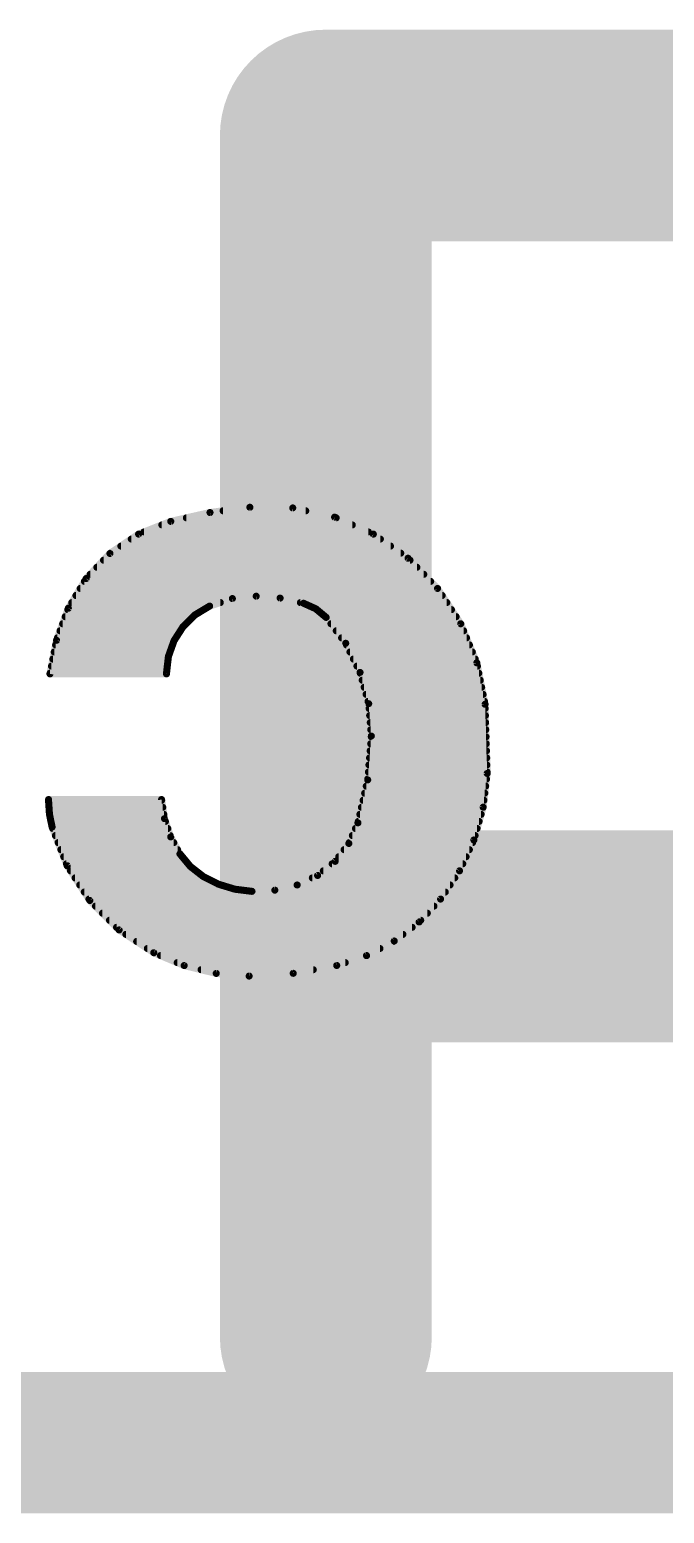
# Model space of a CAD drawing. Extents: x -3.8 to 55.5, y -10.2 to 68.5.
# Drawn here: x 22.54 to 24.82, y 31.24 to 36.58 of the extents above; entities that cross this region are included whole.
import ezdxf

# ---------------------------------------------------------------- set-up
doc = ezdxf.new("R2010")
doc.units = 0
for name, color, linetype in [('1', 12, 'CONTINUOUS'), ('21', 41, 'CONTINUOUS'), ('22', 40, 'CONTINUOUS')]:
    doc.layers.add(name, color=color, linetype=linetype)

# ---------------------------------------------------------------- blocks, each defined once
blk = doc.blocks.new('RECT')
blk.add_solid([(-0.5, -0.5), (0.5, -0.5), (-0.5, 0.5), (0.5, 0.5)])

msp = doc.modelspace()

# ---------------------------------------------------------------- linework, layer by layer
at = {"layer": '1', "const_width": 0.508}
msp.add_lwpolyline([(21.082, 31.496), (47.752, 31.496)], dxfattribs=at)
at = {"layer": '21', "const_width": 0.762}
for points in [[(23.6006, 31.877), (23.6006, 36.1987)], [(23.6006, 36.1987), (25.7614, 36.1987)], [(25.7614, 33.3176), (23.6006, 33.3176)]]:
    msp.add_lwpolyline(points, dxfattribs=at)
at = {"layer": '21', "const_width": 0.381}
for points in [[(23.7911, 36.1987, 1), (23.4101, 36.1987)], [(23.6006, 36.3892, 1), (23.6006, 36.0082)], [(23.6006, 33.5081, 1), (23.6006, 33.1271)], [(23.4101, 31.877, 1), (23.7911, 31.877)]]:
    msp.add_lwpolyline(points, format="xyb", dxfattribs=at)
at = {"layer": '22', "const_width": 0.0254}
for points in [[(23.184, 34.8426), (23.0429, 34.8107)], [(23.3274, 34.8615), (23.184, 34.8426)], [(23.2311, 34.8488), (23.5284, 34.8488)], [(23.4816, 34.8591), (23.3274, 34.8615)], [(23.6322, 34.8259), (23.4816, 34.8591)], [(23.0429, 34.8107), (22.9272, 34.7649)], [(23.0108, 34.798), (23.6957, 34.798)], [(23.0991, 34.8234), (23.6379, 34.8234)], [(23.7713, 34.7648), (23.6322, 34.8259)], [(22.9272, 34.7649), (22.8242, 34.6953)], [(22.901, 34.7472), (23.7967, 34.7472)], [(22.9466, 34.7726), (23.7535, 34.7726)], [(23.8962, 34.6782), (23.7713, 34.7648)], [(22.8242, 34.6953), (22.7386, 34.605)], [(22.8259, 34.6964), (23.87, 34.6964)], [(22.8635, 34.7218), (23.8333, 34.7218)], [(22.7771, 34.6456), (23.928, 34.6456)], [(22.8012, 34.671), (23.9033, 34.671)], [(24.0023, 34.5694), (23.8962, 34.6782)], [(22.7386, 34.605), (22.6746, 34.4983)], [(22.7325, 34.5948), (23.9776, 34.5948)], [(22.7531, 34.6202), (23.9528, 34.6202)], [(22.702, 34.544), (24.019, 34.544)], [(22.7173, 34.5694), (24.0024, 34.5694)], [(23.1826, 34.5059), (23.2644, 34.5329)], [(23.2644, 34.5329), (23.3502, 34.5415)], [(23.3502, 34.5415), (23.4362, 34.5347)], [(23.4362, 34.5347), (23.5204, 34.5161)], [(24.0857, 34.4424), (24.0023, 34.5694)], [(22.6746, 34.4983), (22.6321, 34.3828)], [(22.6727, 34.4932), (23.1615, 34.4932)], [(22.6868, 34.5186), (23.2211, 34.5186)], [(23.0875, 34.4325), (23.1308, 34.4747)], [(23.1308, 34.4747), (23.1826, 34.5059)], [(23.5091, 34.5186), (24.0357, 34.5186)], [(23.5204, 34.5161), (23.5645, 34.4963)], [(23.5645, 34.4963), (23.6017, 34.4653)], [(23.5682, 34.4932), (24.0524, 34.4932)], [(22.6447, 34.417), (23.0775, 34.417)], [(22.6541, 34.4424), (23.0976, 34.4424)], [(22.6634, 34.4678), (23.1238, 34.4678)], [(23.0548, 34.3816), (23.0875, 34.4325)], [(23.5987, 34.4678), (24.0691, 34.4678)], [(23.6017, 34.4653), (23.672, 34.3721)], [(23.619, 34.4424), (24.0858, 34.4424)], [(23.6381, 34.417), (24.0962, 34.417)], [(24.1434, 34.3018), (24.0857, 34.4424)], [(22.6321, 34.3828), (22.6085, 34.2621)], [(22.6289, 34.3662), (23.0493, 34.3662)], [(22.6354, 34.3916), (23.0612, 34.3916)], [(23.0345, 34.3247), (23.0548, 34.3816)], [(23.6573, 34.3916), (24.1066, 34.3916)], [(23.672, 34.3721), (23.7236, 34.2674)], [(23.6749, 34.3662), (24.117, 34.3662)], [(22.6189, 34.3154), (23.0334, 34.3154)], [(22.6239, 34.3408), (23.0402, 34.3408)], [(23.0276, 34.2646), (23.0345, 34.3247)], [(23.6874, 34.3408), (24.1274, 34.3408)], [(23.6999, 34.3154), (24.1378, 34.3154)], [(22.6085, 34.2621), (23.0276, 34.2621)], [(22.609, 34.2646), (23.0276, 34.2646)], [(22.614, 34.29), (23.0305, 34.29)], [(23.0276, 34.2621), (23.0276, 34.2646)], [(23.7124, 34.29), (24.1458, 34.29)], [(23.7236, 34.2674), (23.7547, 34.1549)], [(23.7244, 34.2646), (24.1509, 34.2646)], [(24.1732, 34.1528), (24.1434, 34.3018)], [(23.7314, 34.2392), (24.1559, 34.2392)], [(23.7384, 34.2138), (24.161, 34.2138)], [(23.7454, 34.1884), (24.1661, 34.1884)], [(23.7524, 34.163), (24.1712, 34.163)], [(23.7547, 34.1549), (23.7642, 34.0385)], [(24.1808, 33.9039), (24.1732, 34.1528)], [(23.7561, 34.1376), (24.1737, 34.1376)], [(23.7582, 34.1122), (24.1744, 34.1122)], [(23.7603, 34.0868), (24.1752, 34.0868)], [(23.7623, 34.0614), (24.176, 34.0614)], [(23.7642, 34.0385), (23.7511, 33.8806)], [(23.7619, 34.0106), (24.1775, 34.0106)], [(23.764, 34.036), (24.1768, 34.036)], [(23.7577, 33.9598), (24.1791, 33.9598)], [(23.7598, 33.9852), (24.1783, 33.9852)], [(23.7513, 33.8836), (24.1784, 33.8836)], [(23.7535, 33.909), (24.1806, 33.909)], [(23.7556, 33.9344), (24.1799, 33.9344)], [(24.1663, 33.7823), (24.1808, 33.9039)], [(23.7511, 33.8806), (23.716, 33.7261)], [(23.7402, 33.8328), (24.1723, 33.8328)], [(23.746, 33.8582), (24.1753, 33.8582)], [(23.0099, 33.8099), (22.6035, 33.8099)], [(22.6035, 33.8099), (22.6035, 33.8049)], [(22.6035, 33.8074), (23.0103, 33.8074)], [(22.6035, 33.8049), (22.6067, 33.7575)], [(22.605, 33.782), (23.0142, 33.782)], [(23.0205, 33.7412), (23.0099, 33.8099)], [(23.7287, 33.782), (24.1662, 33.782)], [(23.7345, 33.8074), (24.1693, 33.8074)], [(24.1329, 33.6646), (24.1663, 33.7823)], [(22.6067, 33.7575), (22.6162, 33.7109)], [(22.6069, 33.7566), (23.0181, 33.7566)], [(22.6121, 33.7312), (23.0238, 33.7312)], [(23.0427, 33.6754), (23.0205, 33.7412)], [(23.716, 33.7261), (23.6834, 33.6519)], [(23.7172, 33.7312), (24.1518, 33.7312)], [(23.7229, 33.7566), (24.159, 33.7566)], [(22.6162, 33.7109), (22.6704, 33.5718)], [(22.6182, 33.7058), (23.0324, 33.7058)], [(22.6281, 33.6804), (23.041, 33.6804)], [(23.0759, 33.6144), (23.0427, 33.6754)], [(23.6959, 33.6804), (24.1374, 33.6804)], [(23.7071, 33.7058), (24.1446, 33.7058)], [(22.638, 33.655), (23.0538, 33.655)], [(22.6479, 33.6296), (23.0676, 33.6296)], [(23.6834, 33.6519), (23.6341, 33.5876)], [(23.6663, 33.6296), (24.1167, 33.6296)], [(23.6848, 33.655), (24.1284, 33.655)], [(24.0814, 33.5535), (24.1329, 33.6646)], [(22.6578, 33.6042), (23.0844, 33.6042)], [(22.6677, 33.5788), (23.1054, 33.5788)], [(22.6704, 33.5718), (22.7519, 33.4467)], [(23.1134, 33.5692), (23.0759, 33.6144)], [(23.1597, 33.5331), (23.1134, 33.5692)], [(23.6341, 33.5876), (23.5709, 33.5369)], [(23.6232, 33.5788), (24.0931, 33.5788)], [(23.6469, 33.6042), (24.1049, 33.6042)], [(22.6824, 33.5534), (23.1337, 33.5534)], [(22.6989, 33.528), (23.1698, 33.528)], [(23.2148, 33.5052), (23.1597, 33.5331)], [(23.5709, 33.5369), (23.4975, 33.5026)], [(23.552, 33.528), (24.0643, 33.528)], [(23.5915, 33.5534), (24.0814, 33.5534)], [(24.0132, 33.4518), (24.0814, 33.5535)], [(22.7155, 33.5026), (23.2234, 33.5026)], [(22.732, 33.4772), (24.0302, 33.4772)], [(23.2738, 33.4873), (23.2148, 33.5052)], [(23.335, 33.4797), (23.2738, 33.4873)], [(23.4173, 33.484), (23.335, 33.4797)], [(23.4975, 33.5026), (23.4173, 33.484)], [(23.4975, 33.5026), (24.0473, 33.5026)], [(22.7486, 33.4518), (24.0132, 33.4518)], [(22.7519, 33.4467), (22.8572, 33.3409)], [(22.7721, 33.4264), (23.9894, 33.4264)], [(23.9361, 33.3695), (24.0132, 33.4518)], [(22.7974, 33.401), (23.9656, 33.401)], [(22.8226, 33.3756), (23.9418, 33.3756)], [(22.8479, 33.3502), (23.9108, 33.3502)], [(23.8465, 33.3011), (23.9361, 33.3695)], [(22.8572, 33.3409), (22.9819, 33.2588)], [(22.8816, 33.3248), (23.8776, 33.3248)], [(22.9202, 33.2994), (23.8433, 33.2994)], [(23.7468, 33.2484), (23.8465, 33.3011)], [(22.9588, 33.274), (23.7952, 33.274)], [(22.9819, 33.2588), (23.0912, 33.2127)], [(23.0061, 33.2486), (23.7471, 33.2486)], [(23.6398, 33.213), (23.7468, 33.2484)], [(23.0662, 33.2232), (23.6706, 33.2232)], [(23.0912, 33.2127), (23.2065, 33.1844)], [(23.1519, 33.1978), (23.5556, 33.1978)], [(23.4834, 33.1848), (23.6398, 33.213)], [(23.2065, 33.1844), (23.3248, 33.1749)], [(23.3248, 33.1749), (23.4834, 33.1848)]]:
    msp.add_lwpolyline(points, dxfattribs=at)
at = {"layer": '22', "const_width": 0.0127}
for points in [[(23.1832, 34.8489, 1), (23.1848, 34.8363)], [(23.1854, 34.8364, 1), (23.1826, 34.8488)], [(23.2311, 34.8552, 1), (23.2311, 34.8425)], [(23.3275, 34.8678, 1), (23.3273, 34.8552)], [(23.3282, 34.8552, 1), (23.3266, 34.8678)], [(23.483, 34.8653, 1), (23.4802, 34.8529)], [(23.4815, 34.8528, 1), (23.4817, 34.8655)], [(23.5284, 34.8425, 1), (23.5284, 34.8552)], [(23.0108, 34.8043, 1), (23.0108, 34.7917)], [(23.0415, 34.8169, 1), (23.0443, 34.8045)], [(23.0452, 34.8048, 1), (23.0406, 34.8166)], [(23.0991, 34.8297, 1), (23.0991, 34.8171)], [(23.6348, 34.8317, 1), (23.6296, 34.8201)], [(23.6308, 34.8197, 1), (23.6336, 34.8321)], [(23.6379, 34.8171, 1), (23.6379, 34.8297)], [(23.6957, 34.7917, 1), (23.6957, 34.8043)], [(22.901, 34.7535, 1), (22.901, 34.7409)], [(22.9249, 34.7708, 1), (22.9296, 34.759)], [(22.9308, 34.7597, 1), (22.9237, 34.7702)], [(22.9466, 34.779, 1), (22.9466, 34.7663)], [(23.7535, 34.7663, 1), (23.7535, 34.779)], [(23.7749, 34.77, 1), (23.7677, 34.7595)], [(23.7688, 34.7589, 1), (23.7739, 34.7706)], [(23.7967, 34.7409, 1), (23.7967, 34.7535)], [(22.8206, 34.7005, 1), (22.8277, 34.69)], [(22.8259, 34.7028, 1), (22.8259, 34.6901)], [(22.8288, 34.6909, 1), (22.8196, 34.6996)], [(22.8635, 34.7281, 1), (22.8635, 34.7155)], [(23.8333, 34.7155, 1), (23.8333, 34.7281)], [(23.87, 34.6901, 1), (23.87, 34.7028)], [(22.7771, 34.6519, 1), (22.7771, 34.6393)], [(22.8012, 34.6773, 1), (22.8012, 34.6647)], [(23.9008, 34.6826, 1), (23.8917, 34.6738)], [(23.8926, 34.673, 1), (23.8998, 34.6834)], [(23.9033, 34.6647, 1), (23.9033, 34.6773)], [(23.928, 34.6393, 1), (23.928, 34.6519)], [(22.7325, 34.6011, 1), (22.7325, 34.5885)], [(22.734, 34.6093, 1), (22.7432, 34.6006)], [(22.7441, 34.6017, 1), (22.7332, 34.6082)], [(22.7531, 34.6266, 1), (22.7531, 34.6139)], [(23.9528, 34.6139, 1), (23.9528, 34.6266)], [(23.9776, 34.5885, 1), (23.9776, 34.6011)], [(22.702, 34.5504, 1), (22.702, 34.5377)], [(22.7173, 34.5757, 1), (22.7173, 34.5631)], [(23.2638, 34.5392, 1), (23.2651, 34.5266)], [(23.2664, 34.5269, 1), (23.2624, 34.539)], [(23.3507, 34.5478, 1), (23.3497, 34.5352)], [(23.3508, 34.5352, 1), (23.3496, 34.5478)], [(23.4375, 34.5409, 1), (23.4348, 34.5285)], [(23.4357, 34.5283, 1), (23.4367, 34.541)], [(24.0076, 34.5729, 1), (23.997, 34.5659)], [(23.9978, 34.565, 1), (24.0069, 34.5739)], [(24.0024, 34.5631, 1), (24.0024, 34.5757)], [(24.019, 34.5377, 1), (24.019, 34.5504)], [(22.6727, 34.4995, 1), (22.6727, 34.4869)], [(22.6692, 34.5016, 1), (22.68, 34.495)], [(22.6806, 34.4961, 1), (22.6686, 34.5005)], [(22.6868, 34.5249, 1), (22.6868, 34.5123)], [(23.1275, 34.4801, 1), (23.1341, 34.4692)], [(23.1352, 34.4701, 1), (23.1264, 34.4792)], [(23.1615, 34.4869, 1), (23.1615, 34.4995)], [(23.1806, 34.5119, 1), (23.1846, 34.4999)], [(23.1859, 34.5005, 1), (23.1793, 34.5113)], [(23.2211, 34.5123, 1), (23.2211, 34.5249)], [(23.5091, 34.5249, 1), (23.5091, 34.5123)], [(23.523, 34.5219, 1), (23.5178, 34.5103)], [(23.519, 34.5099, 1), (23.5218, 34.5223)], [(23.5686, 34.5011, 1), (23.5605, 34.4914)], [(23.5619, 34.4905, 1), (23.5671, 34.5021)], [(23.5682, 34.4995, 1), (23.5682, 34.4869)], [(24.0357, 34.5123, 1), (24.0357, 34.5249)], [(24.0524, 34.4869, 1), (24.0524, 34.4995)], [(22.6447, 34.4233, 1), (22.6447, 34.4107)], [(22.6541, 34.4487, 1), (22.6541, 34.4361)], [(22.6634, 34.4742, 1), (22.6634, 34.4615)], [(23.0775, 34.4107, 1), (23.0775, 34.4233)], [(23.083, 34.4371, 1), (23.0919, 34.428)], [(23.0928, 34.4291, 1), (23.0821, 34.4359)], [(23.0976, 34.4361, 1), (23.0976, 34.4487)], [(23.1238, 34.4615, 1), (23.1238, 34.4742)], [(23.5987, 34.4742, 1), (23.5987, 34.4615)], [(23.6068, 34.4691, 1), (23.5966, 34.4615)], [(23.5976, 34.4604, 1), (23.6058, 34.4702)], [(23.619, 34.4487, 1), (23.619, 34.4361)], [(23.6381, 34.4233, 1), (23.6381, 34.4107)], [(24.0691, 34.4615, 1), (24.0691, 34.4742)], [(24.0916, 34.4448, 1), (24.0799, 34.44)], [(24.0804, 34.4389, 1), (24.0911, 34.4459)], [(24.0858, 34.4361, 1), (24.0858, 34.4487)], [(24.0962, 34.4107, 1), (24.0962, 34.4233)], [(22.6289, 34.3725, 1), (22.6289, 34.3599)], [(22.6262, 34.385, 1), (22.6381, 34.3806)], [(22.6384, 34.3816, 1), (22.6259, 34.3841)], [(22.6354, 34.398, 1), (22.6354, 34.3853)], [(23.0494, 34.3851, 1), (23.0601, 34.3782)], [(23.0608, 34.3795, 1), (23.0488, 34.3838)], [(23.0493, 34.3599, 1), (23.0493, 34.3725)], [(23.0612, 34.3853, 1), (23.0612, 34.398)], [(23.6573, 34.398, 1), (23.6573, 34.3853)], [(23.6777, 34.3749, 1), (23.6663, 34.3693)], [(23.6669, 34.3683, 1), (23.6771, 34.3759)], [(23.6749, 34.3725, 1), (23.6749, 34.3599)], [(24.1066, 34.3853, 1), (24.1066, 34.398)], [(24.117, 34.3599, 1), (24.117, 34.3725)], [(22.6189, 34.3218, 1), (22.6189, 34.3091)], [(22.6239, 34.3471, 1), (22.6239, 34.3345)], [(23.0408, 34.324, 1), (23.0282, 34.3254)], [(23.0285, 34.3268, 1), (23.0405, 34.3225)], [(23.0334, 34.3091, 1), (23.0334, 34.3218)], [(23.0402, 34.3345, 1), (23.0402, 34.3471)], [(23.6874, 34.3471, 1), (23.6874, 34.3345)], [(23.6999, 34.3218, 1), (23.6999, 34.3091)], [(24.1274, 34.3345, 1), (24.1274, 34.3471)], [(24.1378, 34.3091, 1), (24.1378, 34.3218)], [(22.6085, 34.2685, 1), (22.6085, 34.2558)], [(22.6023, 34.2633, 1), (22.6147, 34.2609)], [(22.609, 34.2709, 1), (22.609, 34.2583)], [(22.614, 34.2963, 1), (22.614, 34.2837)], [(23.034, 34.2646, 1), (23.0212, 34.2646)], [(23.0212, 34.2621, 1), (23.034, 34.2621)], [(23.0213, 34.2653, 1), (23.0339, 34.2639)], [(23.0276, 34.2583, 1), (23.0276, 34.2709)], [(23.0276, 34.2558, 1), (23.0276, 34.2685)], [(23.0305, 34.2837, 1), (23.0305, 34.2963)], [(23.7124, 34.2963, 1), (23.7124, 34.2837)], [(23.7297, 34.2691, 1), (23.7175, 34.2657)], [(23.7179, 34.2646, 1), (23.7293, 34.2702)], [(23.7244, 34.2709, 1), (23.7244, 34.2583)], [(24.1496, 34.3031, 1), (24.1372, 34.3006)], [(24.1375, 34.2994, 1), (24.1493, 34.3042)], [(24.1458, 34.2837, 1), (24.1458, 34.2963)], [(24.1509, 34.2583, 1), (24.1509, 34.2709)], [(23.7314, 34.2456, 1), (23.7314, 34.2329)], [(23.7384, 34.2201, 1), (23.7384, 34.2075)], [(24.1559, 34.2329, 1), (24.1559, 34.2456)], [(24.161, 34.2075, 1), (24.161, 34.2201)], [(23.7454, 34.1947, 1), (23.7454, 34.1821)], [(23.7524, 34.1694, 1), (23.7524, 34.1567)], [(23.761, 34.1554, 1), (23.7484, 34.1543)], [(23.7486, 34.1532, 1), (23.7608, 34.1565)], [(24.1661, 34.1821, 1), (24.1661, 34.1947)], [(24.1795, 34.153, 1), (24.1669, 34.1526)], [(24.1712, 34.1567, 1), (24.1712, 34.1694)], [(23.7561, 34.1439, 1), (23.7561, 34.1313)], [(23.7582, 34.1185, 1), (23.7582, 34.1059)], [(24.167, 34.1516, 1), (24.1794, 34.154)], [(24.1737, 34.1313, 1), (24.1737, 34.1439)], [(24.1744, 34.1059, 1), (24.1744, 34.1185)], [(23.7603, 34.0932, 1), (23.7603, 34.0805)], [(23.7623, 34.0677, 1), (23.7623, 34.0551)], [(24.1752, 34.0805, 1), (24.1752, 34.0932)], [(24.176, 34.0551, 1), (24.176, 34.0677)], [(23.7619, 34.017, 1), (23.7619, 34.0043)], [(23.764, 34.0423, 1), (23.764, 34.0297)], [(23.7705, 34.038, 1), (23.7579, 34.039)], [(23.7579, 34.038, 1), (23.7705, 34.039)], [(24.1768, 34.0297, 1), (24.1768, 34.0423)], [(24.1775, 34.0043, 1), (24.1775, 34.017)], [(23.7577, 33.9661, 1), (23.7577, 33.9535)], [(23.7598, 33.9915, 1), (23.7598, 33.9789)], [(24.1783, 33.9789, 1), (24.1783, 33.9915)], [(24.1791, 33.9535, 1), (24.1791, 33.9661)], [(23.7513, 33.8899, 1), (23.7513, 33.8773)], [(23.7535, 33.9153, 1), (23.7535, 33.9027)], [(23.7556, 33.9408, 1), (23.7556, 33.9281)], [(24.1871, 33.9031, 1), (24.1745, 33.9047)], [(24.1745, 33.9037, 1), (24.1871, 33.9041)], [(24.1784, 33.8773, 1), (24.1784, 33.8899)], [(24.1799, 33.9281, 1), (24.1799, 33.9408)], [(24.1806, 33.9027, 1), (24.1806, 33.9153)], [(23.7402, 33.8391, 1), (23.7402, 33.8265)], [(23.746, 33.8646, 1), (23.746, 33.8519)], [(23.7448, 33.8811, 1), (23.7574, 33.8801)], [(23.7573, 33.8792, 1), (23.7449, 33.882)], [(24.1723, 33.8265, 1), (24.1723, 33.8391)], [(24.1753, 33.8519, 1), (24.1753, 33.8646)], [(22.6099, 33.8099, 1), (22.5971, 33.8099)], [(22.5971, 33.8049, 1), (22.6099, 33.8049)], [(22.6035, 33.8162, 1), (22.6035, 33.8036)], [(22.6035, 33.8137, 1), (22.6035, 33.8011)], [(22.6098, 33.8053, 1), (22.5972, 33.8045)], [(22.605, 33.7884, 1), (22.605, 33.7757)], [(23.0162, 33.8109, 1), (23.0036, 33.8089)], [(23.0099, 33.8036, 1), (23.0099, 33.8162)], [(23.0103, 33.8011, 1), (23.0103, 33.8137)], [(23.0142, 33.7757, 1), (23.0142, 33.7884)], [(23.7287, 33.7884, 1), (23.7287, 33.7757)], [(23.7345, 33.8137, 1), (23.7345, 33.8011)], [(24.16, 33.7831, 1), (24.1726, 33.7816)], [(24.1724, 33.7806, 1), (24.1602, 33.7841)], [(24.1662, 33.7757, 1), (24.1662, 33.7884)], [(24.1693, 33.8011, 1), (24.1693, 33.8137)], [(22.6129, 33.7587, 1), (22.6005, 33.7562)], [(22.6004, 33.757, 1), (22.613, 33.7579)], [(22.6069, 33.7629, 1), (22.6069, 33.7503)], [(22.6121, 33.7375, 1), (22.6121, 33.7249)], [(23.0265, 33.7433, 1), (23.0144, 33.7392)], [(23.0142, 33.7403, 1), (23.0267, 33.7422)], [(23.0181, 33.7503, 1), (23.0181, 33.7629)], [(23.0238, 33.7249, 1), (23.0238, 33.7375)], [(23.7218, 33.7235, 1), (23.7102, 33.7287)], [(23.7172, 33.7375, 1), (23.7172, 33.7249)], [(23.7229, 33.7629, 1), (23.7229, 33.7503)], [(24.1518, 33.7249, 1), (24.1518, 33.7375)], [(24.159, 33.7503, 1), (24.159, 33.7629)], [(22.6221, 33.7132, 1), (22.6103, 33.7086)], [(22.61, 33.7096, 1), (22.6224, 33.7122)], [(22.6182, 33.7122, 1), (22.6182, 33.6995)], [(22.6281, 33.6867, 1), (22.6281, 33.6741)], [(23.0324, 33.6995, 1), (23.0324, 33.7122)], [(23.0483, 33.6784, 1), (23.0371, 33.6724)], [(23.0367, 33.6734, 1), (23.0487, 33.6774)], [(23.041, 33.6741, 1), (23.041, 33.6867)], [(23.6959, 33.6867, 1), (23.6959, 33.6741)], [(23.7071, 33.7122, 1), (23.7071, 33.6995)], [(23.7098, 33.7275, 1), (23.7222, 33.7247)], [(24.1374, 33.6741, 1), (24.1374, 33.6867)], [(24.1446, 33.6995, 1), (24.1446, 33.7122)], [(22.638, 33.6613, 1), (22.638, 33.6487)], [(22.6479, 33.636, 1), (22.6479, 33.6233)], [(23.0538, 33.6487, 1), (23.0538, 33.6613)], [(23.0676, 33.6233, 1), (23.0676, 33.636)], [(23.6663, 33.636, 1), (23.6663, 33.6233)], [(23.6776, 33.6545, 1), (23.6892, 33.6494)], [(23.6885, 33.648, 1), (23.6784, 33.6558)], [(23.6848, 33.6613, 1), (23.6848, 33.6487)], [(24.1167, 33.6233, 1), (24.1167, 33.636)], [(24.1268, 33.6663, 1), (24.139, 33.6628)], [(24.1386, 33.6619, 1), (24.1271, 33.6672)], [(24.1284, 33.6487, 1), (24.1284, 33.6613)], [(22.6578, 33.6105, 1), (22.6578, 33.5979)], [(22.6677, 33.5851, 1), (22.6677, 33.5725)], [(22.6757, 33.5753, 1), (22.6651, 33.5683)], [(22.6645, 33.5695, 1), (22.6763, 33.5741)], [(23.0808, 33.6185, 1), (23.071, 33.6103)], [(23.0703, 33.6114, 1), (23.0815, 33.6174)], [(23.0844, 33.5979, 1), (23.0844, 33.6105)], [(23.1054, 33.5725, 1), (23.1054, 33.5851)], [(23.1173, 33.5742, 1), (23.1095, 33.5642)], [(23.1085, 33.5652, 1), (23.1183, 33.5733)], [(23.6232, 33.5851, 1), (23.6232, 33.5725)], [(23.6291, 33.5915, 1), (23.6392, 33.5837)], [(23.6381, 33.5826, 1), (23.6301, 33.5925)], [(23.6469, 33.6105, 1), (23.6469, 33.5979)], [(24.0931, 33.5725, 1), (24.0931, 33.5851)], [(24.1049, 33.5979, 1), (24.1049, 33.6105)], [(22.6824, 33.5598, 1), (22.6824, 33.5471)], [(22.6989, 33.5343, 1), (22.6989, 33.5217)], [(23.1337, 33.5471, 1), (23.1337, 33.5598)], [(23.1626, 33.5388, 1), (23.1568, 33.5274)], [(23.1558, 33.5281, 1), (23.1636, 33.5381)], [(23.1698, 33.5217, 1), (23.1698, 33.5343)], [(23.552, 33.5343, 1), (23.552, 33.5217)], [(23.567, 33.5418, 1), (23.5749, 33.5319)], [(23.5736, 33.5311, 1), (23.5683, 33.5426)], [(23.5915, 33.5598, 1), (23.5915, 33.5471)], [(24.0643, 33.5217, 1), (24.0643, 33.5343)], [(24.0757, 33.5561, 1), (24.0872, 33.5508)], [(24.0867, 33.5499, 1), (24.0761, 33.557)], [(24.0814, 33.5471, 1), (24.0814, 33.5598)], [(22.7155, 33.5089, 1), (22.7155, 33.4963)], [(22.732, 33.4836, 1), (22.732, 33.4709)], [(23.2166, 33.5113, 1), (23.2129, 33.4992)], [(23.2119, 33.4996, 1), (23.2176, 33.5109)], [(23.2234, 33.4963, 1), (23.2234, 33.5089)], [(23.2745, 33.4936, 1), (23.273, 33.481)], [(23.2719, 33.4812, 1), (23.2756, 33.4933)], [(23.3347, 33.486, 1), (23.3353, 33.4734)], [(23.3342, 33.4734, 1), (23.3358, 33.486)], [(23.4158, 33.4901, 1), (23.4187, 33.4778)], [(23.4176, 33.4776, 1), (23.4169, 33.4903)], [(23.4975, 33.5089, 1), (23.4975, 33.4963)], [(23.4948, 33.5084, 1), (23.5002, 33.4968)], [(23.4989, 33.4964, 1), (23.4961, 33.5088)], [(24.0302, 33.4709, 1), (24.0302, 33.4836)], [(24.0473, 33.4963, 1), (24.0473, 33.5089)], [(22.7486, 33.4581, 1), (22.7486, 33.4455)], [(22.7564, 33.4512, 1), (22.7474, 33.4422)], [(22.7466, 33.4432, 1), (22.7572, 33.4502)], [(22.7721, 33.4327, 1), (22.7721, 33.4201)], [(23.9894, 33.4201, 1), (23.9894, 33.4327)], [(24.0079, 33.4553, 1), (24.0185, 33.4483)], [(24.0178, 33.4475, 1), (24.0086, 33.4561)], [(24.0132, 33.4455, 1), (24.0132, 33.4581)], [(22.7974, 33.4074, 1), (22.7974, 33.3947)], [(22.8226, 33.3819, 1), (22.8226, 33.3693)], [(22.8479, 33.3565, 1), (22.8479, 33.3439)], [(23.9108, 33.3439, 1), (23.9108, 33.3565)], [(23.9315, 33.3738, 1), (23.9408, 33.3652)], [(23.94, 33.3645, 1), (23.9323, 33.3746)], [(23.9418, 33.3693, 1), (23.9418, 33.3819)], [(23.9656, 33.3947, 1), (23.9656, 33.4074)], [(22.8607, 33.3462, 1), (22.8537, 33.3356)], [(22.8527, 33.3364, 1), (22.8617, 33.3454)], [(22.8816, 33.3312, 1), (22.8816, 33.3185)], [(22.9202, 33.3057, 1), (22.9202, 33.2931)], [(23.8427, 33.3061, 1), (23.8504, 33.296)], [(23.8433, 33.2931, 1), (23.8433, 33.3057)], [(23.8495, 33.2955, 1), (23.8436, 33.3067)], [(23.8776, 33.3185, 1), (23.8776, 33.3312)], [(22.9588, 33.2803, 1), (22.9588, 33.2677)], [(22.9844, 33.2647, 1), (22.9794, 33.2529)], [(22.9784, 33.2535, 1), (22.9854, 33.2641)], [(23.0061, 33.255, 1), (23.0061, 33.2423)], [(23.7439, 33.2541, 1), (23.7498, 33.2428)], [(23.7488, 33.2424, 1), (23.7448, 33.2545)], [(23.7471, 33.2423, 1), (23.7471, 33.255)], [(23.7952, 33.2677, 1), (23.7952, 33.2803)], [(23.0662, 33.2295, 1), (23.0662, 33.2169)], [(23.0927, 33.2188, 1), (23.0897, 33.2065)], [(23.0888, 33.2068, 1), (23.0937, 33.2185)], [(23.1519, 33.2041, 1), (23.1519, 33.1915)], [(23.5556, 33.1915, 1), (23.5556, 33.2041)], [(23.6378, 33.219, 1), (23.6418, 33.207)], [(23.6409, 33.2068, 1), (23.6387, 33.2192)], [(23.6706, 33.2169, 1), (23.6706, 33.2295)], [(23.207, 33.1908, 1), (23.206, 33.1781)], [(23.205, 33.1783, 1), (23.208, 33.1906)], [(23.3244, 33.1812, 1), (23.3252, 33.1686)], [(23.3243, 33.1686, 1), (23.3253, 33.1812)], [(23.4823, 33.191, 1), (23.4845, 33.1785)], [(23.4838, 33.1784, 1), (23.483, 33.1911)]]:
    msp.add_lwpolyline(points, format="xyb", dxfattribs=at)

# ---------------------------------------------------------------- block references
at = {"layer": '22', "xscale": 0.4953, "yscale": 0.4851, "rotation": 180}
msp.add_blockref('RECT', (24.5377, 33.4455), dxfattribs=at)

doc.saveas('drawing.dxf')
